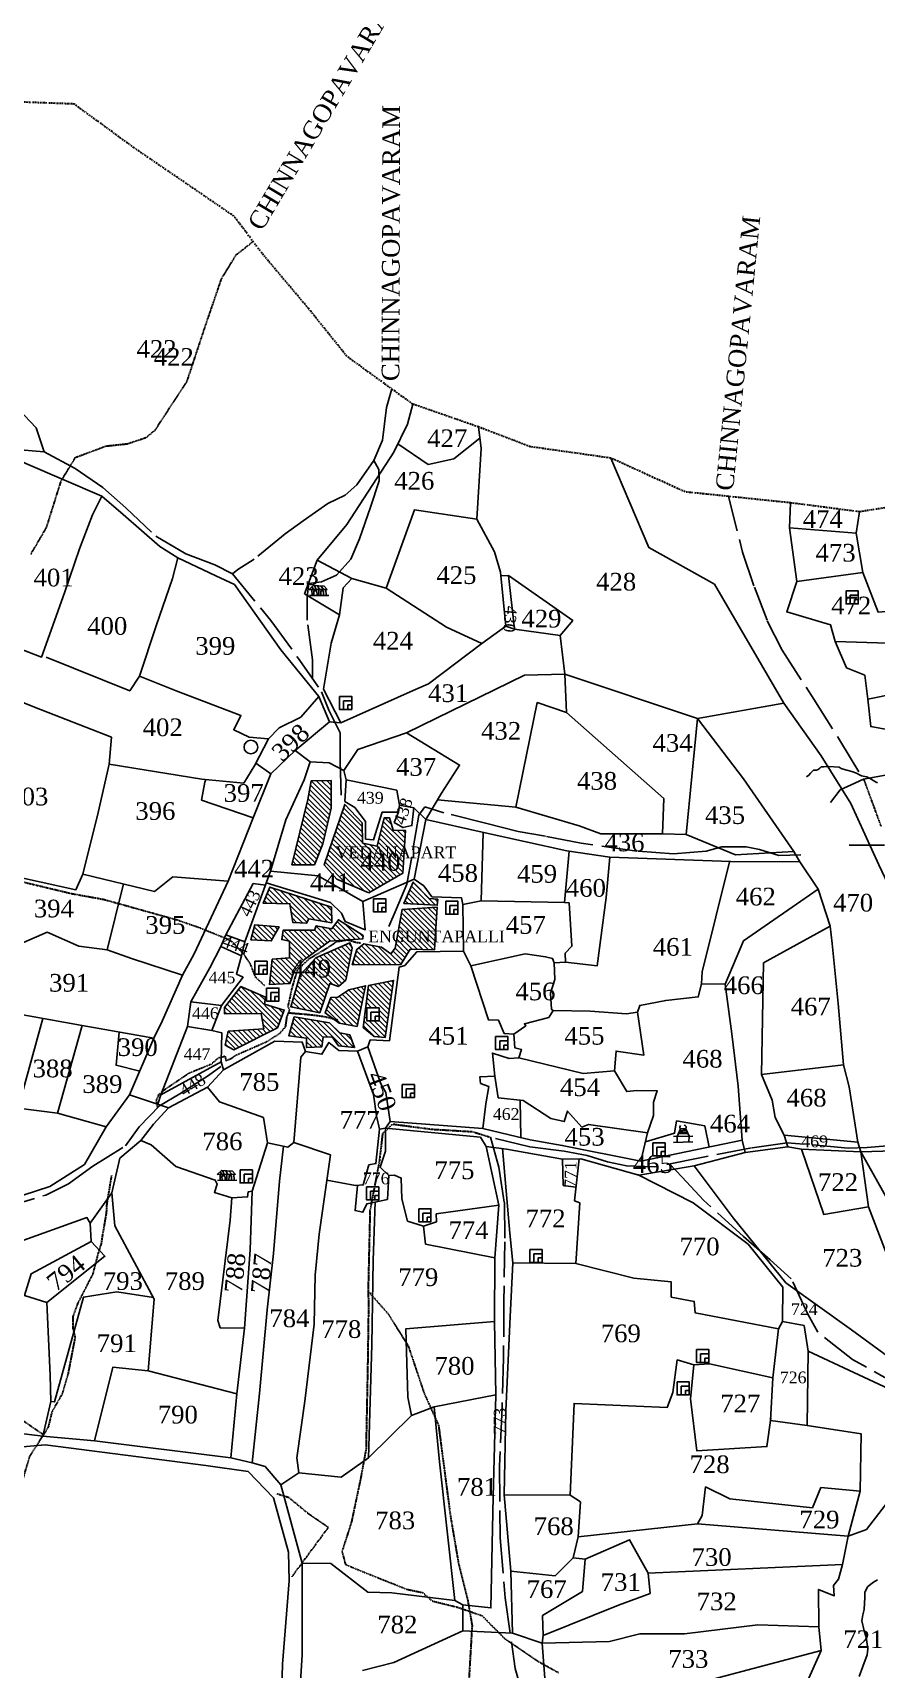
# Model space of a CAD drawing. Header units: millimetres. Extents: x 232 to 2351, y -1279 to 995.
# Drawn here: x 1178 to 1464, y -354 to 201 of the extents above; entities that cross this region are included whole.
import ezdxf

# ---------------------------------------------------------------- set-up
doc = ezdxf.new("R2010")
doc.units = ezdxf.units.MM
doc.header["$MEASUREMENT"] = 0
for name, pattern in [('ACAD_ISO02W100', [15, 12, -3]), ('ACAD_ISO07W100', [3, 0, -3]), ('BORDER', [1.75, 0.5, -0.25, 0.5, -0.25, 0, -0.25])]:
    doc.linetypes.add(name, pattern=pattern)
for name, color, linetype in [('CARTTRACK', 30, 'ACAD_ISO02W100'), ('NALA', 4, 'Continuous'), ('SQUAREWELL', 5, 'Continuous'), ('SURVEY_BND', 7, 'Continuous'), ('SURVEY_NO', 7, 'Continuous'), ('VILLAGE_AREA', 1, 'Continuous'), ('WATER_BODY', 4, 'Continuous')]:
    doc.layers.add(name, color=color, linetype=linetype)
doc.layers.add('FOOTPATH', color=150, linetype='ACAD_ISO07W100', lineweight=30)
doc.layers.add('VILL_BOUNDARY', color=6, linetype='BORDER', lineweight=30)
doc.styles.get("Standard").update_dxf_attribs({"font": 'TIMES.TTF'})

# ---------------------------------------------------------------- blocks, each defined once
blk = doc.blocks.new('2')
at = {"layer": 'VILLAGE_AREA'}
for points in [[(747.99, 404.35), (754.12, 404.4), (753.16, 405.5), (749.44, 405.72), (747.99, 404.35)], [(749.83, 405.69), (750.37, 404.37)], [(750.89, 405.63), (751.52, 404.38)], [(751.98, 405.57), (752.92, 404.39)], [(748.12, 402.31), (754.7, 402.35)], [(748.98, 404.36), (749.01, 402.32)], [(749.02, 405.32), (749.54, 404.36)], [(750.83, 402.33), (750.56, 403.92), (749.6, 403.87), (749.65, 402.32)], [(751.26, 404.38), (751.31, 402.33)], [(751.95, 402.33), (752.03, 403.87), (752.86, 403.9), (752.86, 402.34)], [(753.64, 404.4), (753.77, 402.35)]]:
    blk.add_lwpolyline(points, dxfattribs=at)
blk = doc.blocks.new('10')
at = {"layer": 'VILLAGE_AREA'}
for points in [[(1026.3, 109.97), (1025.19, 112.55), (1023.35, 112.52), (1022.27, 109.9)], [(1022.9, 111.43), (1025.67, 111.45)], [(1023.07, 111.85), (1025.41, 112.04)], [(1020.95, 109.88), (1027.51, 109.99)], [(1021.02, 107.9), (1027.52, 108.06)], [(1022.27, 109.9), (1022.24, 107.93)], [(1022.69, 110.92), (1025.88, 110.96)], [(1026.3, 109.97), (1026.22, 108.03)]]:
    blk.add_lwpolyline(points, dxfattribs=at)
for centre, radius, start, end in [((1023.99, 113.06), 0.84, 136.4497, 220.1767), ((1024.62, 113), 0.727, 322.3214, 92.7832)]:
    blk.add_arc(centre, radius, start, end, dxfattribs=at)

msp = doc.modelspace()

# ---------------------------------------------------------------- hatches: boundary and pattern name
at = {"layer": 'VILLAGE_AREA'}
h = msp.add_hatch(dxfattribs=at)
h.set_pattern_fill('ANSI31', color=256, scale=10, angle=90, style=0)
h.paths.add_polyline_path([(1278.84, -135.02), (1266.86, -132.95), (1264.99, -139.36), (1271.04, -140.17), (1271.04, -143.37), (1276.24, -143.09), (1276.61, -139.89), (1279.73, -139.76), (1281.8, -142.73), (1287.29, -143.37), (1285.74, -139.07), (1282.33, -138.34)])
h.paths.add_polyline_path([(1263.44, -130.65), (1256.71, -128.66), (1257.11, -126.23), (1248.76, -122.63), (1243.24, -129.82), (1243.24, -131.97), (1255.6, -131.79), (1256.53, -137.01), (1244.4, -137.84), (1243.36, -142.53), (1246.32, -144.1), (1261.18, -136.62)])
h.paths.add_polyline_path([(1278.87, -121.64), (1281.84, -122.65), (1284.31, -120.45), (1286.52, -109.61), (1285.74, -107.82), (1274.2, -112.94), (1268.87, -118.64), (1265.65, -129.53), (1275.46, -131.53)])
h.paths.add_polyline_path([(1291, -122.41), (1285.35, -123.77), (1281.58, -126.3), (1279.24, -126.41), (1277.29, -131.62), (1282.1, -135.06), (1288.14, -136.22)])
h.paths.add_polyline_path([(1300.54, -120.59), (1292.03, -122.28), (1290.22, -136.61), (1293.98, -139.66), (1297.62, -139.98)])
h.paths.add_polyline_path([(1295.62, -129.89), (1295.62, -134.3), (1294.28, -134.3), (1292.85, -134.3), (1291.46, -134.3), (1291.46, -129.89)], flags=16)
h.paths.add_polyline_path([(1296.42, -109.34), (1290.46, -108.15), (1288.06, -110.08), (1286.51, -115.25), (1303.03, -115.16), (1306.15, -110.02), (1314.42, -110.18), (1315.35, -95.78), (1303.45, -96.49), (1301.09, -109.62), (1299.53, -111.54)])
h.paths.add_polyline_path([(1281.82, -100.02), (1279.54, -103.09), (1274.31, -102.05), (1273.67, -103.49), (1263.09, -103.49), (1262.61, -106.72), (1265.2, -107.24), (1265.28, -112.9), (1259.36, -113.36), (1258.4, -121.94), (1265.39, -121.66), (1266.83, -117.43), (1270.3, -113.52), (1278.81, -107.26), (1284.08, -106.91), (1284.9, -106.76), (1285.17, -106.84), (1290.09, -106.52), (1290.21, -105.36)])
h.paths.add_polyline_path([(1279.46, -95.7), (1258.57, -88.92), (1256.3, -94.34), (1265.36, -94.58), (1266.36, -100.96), (1271.04, -101.16), (1271.84, -99.69), (1279.54, -101.04)])
h.paths.add_polyline_path([(1261.68, -102.45), (1253.44, -101.75), (1252.1, -106.86), (1259.06, -107.18)])
h.paths.add_polyline_path([(1279.37, -62.15), (1279.37, -52.78), (1272.59, -52.87), (1271.42, -59.23), (1266.04, -81.32), (1273.67, -81.36), (1276.54, -74.23)])
h.paths.add_polyline_path([(1304.57, -69.76), (1300.42, -69.57), (1299.14, -65.42), (1297.35, -65.36), (1294.93, -74.99), (1290.01, -73.97), (1289.82, -67.08), (1283.94, -60.89), (1276.97, -81.4), (1281.25, -86.19), (1292.18, -90.85), (1303.62, -84.22)])
h.paths.add_polyline_path([(1307.21, -87.24), (1304.01, -94.54), (1315.33, -95.05), (1315.5, -92.98), (1312.62, -92.84)])
h.paths.add_polyline_path([(1264.21, -121.2), (1280.55, -121.2), (1280.55, -112.04), (1264.21, -112.04)], flags=24)
h.paths.add_polyline_path([(1290.89, -108.78), (1338.21, -108.78), (1338.21, -102.64), (1290.89, -102.64)], flags=9)
h.paths.add_polyline_path([(1270.67, -91.81), (1286.95, -91.81), (1286.95, -82.82), (1270.67, -82.82)], flags=25)
h.paths.add_polyline_path([(1279.82, -80.24), (1321.89, -80.24), (1321.89, -74.1), (1279.82, -74.1)], flags=9)
h.paths.add_polyline_path([(1287.74, -84.97), (1304.08, -84.97), (1304.08, -75.84), (1287.74, -75.84)], flags=8)
h.paths.add_polyline_path([(1270.67, -91.81), (1286.95, -91.81), (1286.95, -82.82), (1270.67, -82.82)], flags=25)
h.paths.add_polyline_path([(1287.74, -84.97), (1304.08, -84.97), (1304.08, -75.84), (1287.74, -75.84)], flags=24)

# ---------------------------------------------------------------- linework, layer by layer
at = {"layer": 'CARTTRACK'}
for points in [[(1078.18, 142.47), (1089.97, 136.01), (1105.3, 125.7), (1116.08, 117.66), (1144.68, 95.44), (1154.09, 88.77), (1173.37, 73.3), (1179.34, 66.97), (1182.07, 58.78), (1192.55, 53.17), (1201.96, 46.65), (1209.71, 39.82), (1219.88, 30.12), (1230.05, 24.2), (1239.92, 20.41), (1245.85, 17.38), (1258.93, 1.5), (1268.19, -11.24), (1276.08, -22.61), (1278.51, -28.83), (1282.46, -36.57), (1282.46, -46.27), (1282.78, -57.76)], [(1273.02, -18.19), (1273.03, -11.81), (1271.24, 1.69), (1271.18, 9.7), (1271.8, 14.07), (1276.05, 14.62), (1281.13, 16.93), (1286.02, 22.37), (1288.98, 29.29), (1292.68, 40.04), (1295.64, 48.9), (1295.55, 52.78), (1293.79, 55.82), (1296.75, 62.7), (1298.14, 73.77), (1299.88, 80.15)], [(1182.07, 58.78), (1171.29, 59.63)], [(1293.79, 55.82), (1288.09, 47.57), (1284.12, 44.12), (1278.2, 41.19), (1269.81, 35.41), (1263.75, 30.98), (1253.23, 22.41), (1247.72, 18.87), (1245.85, 17.38)], [(1414.12, 43.64), (1418.85, 24.68), (1422.85, 12.84), (1427.23, 1.39), (1432.26, -8.52), (1442.96, -25.12), (1452.1, -39.53), (1459.96, -52.53)], [(1448.71, -60.24), (1451.93, -55.92), (1455.62, -54.27), (1459.79, -52.24), (1485.3, -47.72), (1514.65, -38.83), (1534.09, -29.86), (1550.68, -25.07), (1574.07, -17.98), (1598.95, -16.17), (1616.96, -12.56), (1648.05, -4.36), (1672.59, 3.1), (1691.19, 7.06)], [(1438.62, -77.92), (1431.13, -78.21), (1424.58, -76.2), (1420.04, -75.26), (1411.78, -75.26), (1406.52, -76.7), (1395.43, -77.63), (1382.98, -76.7), (1364.11, -74.04), (1352.06, -71.65), (1342.77, -70.07), (1331.68, -67.27), (1317.5, -63.67), (1311.09, -61.73), (1309.07, -64.46), (1306.69, -78.7), (1305.01, -87.89), (1301.34, -96.52), (1298.96, -102.28)], [(1454.93, -74.64), (1469.21, -74.74)], [(1167.27, -198.14), (1182.58, -193.4), (1190.33, -189.57), (1198.52, -183.6), (1209.59, -176.73), (1214.31, -170.24), (1221.1, -163.16), (1228.05, -159.07), (1237.79, -152.81), (1241.92, -149.78)], [(1484.22, -175.56), (1461.14, -177.25), (1454.61, -177.47), (1433.93, -175.66), (1421.89, -177.4), (1404.89, -180.71), (1388.9, -183.85), (1379.45, -183.5), (1373.07, -182.17), (1366.16, -180.01), (1358.3, -178.54), (1346.74, -177.04), (1333.35, -173.78), (1336.25, -183.91), (1338.08, -195.99), (1338.27, -209.24), (1337.89, -229.49), (1337.82, -248.81), (1337.31, -265.48), (1336.39, -285.43), (1336.62, -309.74), (1338.33, -330.14), (1341.75, -354.09), (1344.48, -363.59)], [(1487, -266.5), (1456.06, -249.16), (1444.39, -239.89), (1440.94, -233.79), (1435.37, -221.86), (1428.2, -215.37), (1419.2, -207.5), (1405.65, -195.11), (1398.31, -187.39), (1394.04, -182.84)]]:
    msp.add_lwpolyline(points, dxfattribs=at)
at = {"layer": 'FOOTPATH', "ltscale": 0.001}
for points in [[(1177.56, 24.07), (1182.88, 33.15), (1187.8, 48.84), (1192.65, 56.89), (1202.97, 60.75), (1210.2, 61.51), (1216.67, 63.67), (1219.72, 66.2), (1230.51, 82.72), (1237.11, 102.62), (1242.2, 117.5), (1247.15, 125.62), (1252.91, 130.16)], [(1459.96, -52.53), (1465.73, -68.24)], [(1256.9, -122.46), (1253.76, -119.49), (1252.08, -115.21), (1249.63, -111.54), (1245.88, -107.57), (1243.9, -106.5), (1234.55, -102.71), (1227.28, -100.19), (1210.08, -95.38), (1202.12, -93.16), (1191.49, -91.25), (1174.54, -87.2)], [(1220.61, -163.67), (1220.1, -161.39), (1220.97, -159.33), (1222.55, -157.84), (1231.29, -151.93), (1238.69, -148.95), (1241.23, -146.79), (1243.39, -146.27), (1243.68, -147.8), (1245.5, -147.03), (1247.18, -145.88), (1257.57, -141.3), (1261.79, -138.66), (1263.91, -136.31), (1264.39, -132.96), (1265.3, -130.68), (1264.78, -129.34), (1265.5, -126.22), (1265.98, -123.73), (1266.98, -120.27), (1268.09, -116.82), (1271.93, -113.2), (1278.18, -109.46), (1281.25, -107.43), (1284.9, -106.76), (1287.98, -107.67), (1289.32, -107.82)], [(1281.6, -134.02), (1278.85, -133.4), (1277.09, -132.95), (1274.49, -132.56), (1270.28, -132.11), (1267.22, -131.88), (1264.91, -131.66)], [(1325.89, -362.56), (1327.24, -339.45), (1325.75, -330.87), (1322.61, -318.26), (1319.84, -301.95), (1315.86, -271.5), (1311.03, -260.79), (1305.62, -244.7), (1298.74, -233.77), (1291.99, -226.11), (1292.62, -198.67), (1295.82, -181.81), (1296.89, -172.45), (1300.22, -169.32), (1313.52, -171.07), (1327.26, -171.89), (1333.35, -173.78)], [(1156.43, -359.27), (1161.32, -338.31), (1167.47, -314.66), (1171.89, -299.78), (1177.23, -281.98), (1183.54, -272.14), (1184.8, -266.87), (1188.25, -260.86), (1190.25, -254.04), (1192.62, -241.7), (1191.92, -238.82), (1191.92, -234.56), (1193.54, -230.07), (1198.61, -220.22), (1200.57, -212.72), (1201.49, -209.96), (1201.89, -207.18), (1203.21, -199.48), (1203.37, -196.37), (1204.97, -186.83)], [(1356.46, -355.56), (1349.98, -351.98), (1338.23, -343.98), (1330.64, -336.28), (1322.25, -333.39), (1313.66, -331.26), (1310.46, -328.43), (1305.09, -327.32), (1290.16, -321.34), (1284.36, -318.94), (1283.13, -314.38), (1286.34, -304.36), (1289.48, -289.45), (1291.28, -279.61), (1291.83, -251.3), (1292.14, -230.31), (1291.99, -226.11)], [(1181.82, -274.82), (1171.22, -267.52)], [(1266.01, -322.99), (1278.43, -306.17), (1271.59, -301.53), (1265.11, -296.15), (1260.98, -294.83)]]:
    msp.add_lwpolyline(points, dxfattribs=at)
at = {"layer": 'NALA'}
for points in [[(1464.56, -53.54), (1463.89, -53.24), (1461.86, -51.96), (1461.15, -51.59), (1460.84, -51.49), (1459.19, -51.22), (1458.47, -50.83), (1457.44, -50.25), (1455.89, -49.71), (1454.18, -49.26), (1452.92, -48.86), (1452.25, -48.62), (1451.57, -48.26), (1448.09, -48.03), (1446.44, -48.09), (1445.52, -48.16), (1445.09, -48.54), (1444.45, -48.97), (1443.87, -49.29), (1442.93, -49.29), (1442.31, -49.78), (1441.92, -50.28), (1441.34, -50.96), (1440.47, -51.51)], [(1464.59, -324), (1463.25, -324.74), (1461.36, -326.25), (1460.3, -328.13), (1460.3, -329.88), (1460.06, -334.07), (1459.61, -335.9), (1459.24, -337.9), (1460.02, -341.32), (1460.79, -343.48), (1461.37, -347.44), (1461.04, -349.48), (1459.57, -353.36), (1458.34, -356.77)]]:
    msp.add_lwpolyline(points, dxfattribs=at)
at = {"layer": 'SQUAREWELL'}
for points in [[(1453.93, 11.58), (1458.09, 11.58), (1458.09, 7.18), (1453.93, 7.18)], [(1455.32, 10.1), (1458.09, 10.1), (1458.09, 7.18), (1455.32, 7.18)], [(1456.75, 8.72), (1458.09, 8.72), (1458.09, 7.18), (1456.75, 7.18)], [(1282.16, -24.23), (1286.32, -24.23), (1286.32, -28.63), (1282.16, -28.63)], [(1283.55, -25.7), (1286.32, -25.7), (1286.32, -28.63), (1283.55, -28.63)], [(1284.98, -27.09), (1286.32, -27.09), (1286.32, -28.63), (1284.98, -28.63)], [(1293.74, -92.95), (1297.9, -92.95), (1297.9, -97.35), (1293.74, -97.35)], [(1318.18, -93.71), (1322.34, -93.71), (1322.34, -98.11), (1318.18, -98.11)], [(1295.13, -94.42), (1297.9, -94.42), (1297.9, -97.35), (1295.13, -97.35)], [(1296.56, -95.81), (1297.9, -95.81), (1297.9, -97.35), (1296.56, -97.35)], [(1319.57, -95.19), (1322.34, -95.19), (1322.34, -98.11), (1319.57, -98.11)], [(1321, -96.57), (1322.34, -96.57), (1322.34, -98.11), (1321, -98.11)], [(1253.49, -114.07), (1257.65, -114.07), (1257.65, -118.48), (1253.49, -118.48)], [(1254.87, -115.55), (1257.65, -115.55), (1257.65, -118.48), (1254.87, -118.48)], [(1256.3, -116.93), (1257.65, -116.93), (1257.65, -118.48), (1256.3, -118.48)], [(1257.48, -123.18), (1261.64, -123.18), (1261.64, -127.58), (1257.48, -127.58)], [(1258.87, -124.65), (1261.64, -124.65), (1261.64, -127.58), (1258.87, -127.58)], [(1260.3, -126.04), (1261.64, -126.04), (1261.64, -127.58), (1260.3, -127.58)], [(1291.46, -129.89), (1295.62, -129.89), (1295.62, -134.3), (1291.46, -134.3)], [(1292.85, -131.37), (1295.62, -131.37), (1295.62, -134.3), (1292.85, -134.3)], [(1294.28, -132.75), (1295.62, -132.75), (1295.62, -134.3), (1294.28, -134.3)], [(1335.11, -139.67), (1339.27, -139.67), (1339.27, -144.07), (1335.11, -144.07)], [(1336.5, -141.14), (1339.27, -141.14), (1339.27, -144.07), (1336.5, -144.07)], [(1337.93, -142.53), (1339.27, -142.53), (1339.27, -144.07), (1337.93, -144.07)], [(1303.41, -155.93), (1307.57, -155.93), (1307.57, -160.33), (1303.41, -160.33)], [(1304.8, -157.4), (1307.57, -157.4), (1307.57, -160.33), (1304.8, -160.33)], [(1306.23, -158.79), (1307.57, -158.79), (1307.57, -160.33), (1306.23, -160.33)], [(1388.42, -175.74), (1392.58, -175.74), (1392.58, -180.15), (1388.42, -180.15)], [(1389.81, -177.22), (1392.58, -177.22), (1392.58, -180.15), (1389.81, -180.15)], [(1391.24, -178.6), (1392.58, -178.6), (1392.58, -180.15), (1391.24, -180.15)], [(1248.48, -184.88), (1252.64, -184.88), (1252.64, -189.29), (1248.48, -189.29)], [(1249.87, -186.36), (1252.64, -186.36), (1252.64, -189.29), (1249.87, -189.29)], [(1251.3, -187.75), (1252.64, -187.75), (1252.64, -189.29), (1251.3, -189.29)], [(1291.34, -190.65), (1295.5, -190.65), (1295.5, -195.05), (1291.34, -195.05)], [(1292.72, -192.12), (1295.5, -192.12), (1295.5, -195.05), (1292.72, -195.05)], [(1294.15, -193.51), (1295.5, -193.51), (1295.5, -195.05), (1294.15, -195.05)], [(1309.04, -198.09), (1313.2, -198.09), (1313.2, -202.5), (1309.04, -202.5)], [(1310.42, -199.57), (1313.2, -199.57), (1313.2, -202.5), (1310.42, -202.5)], [(1311.85, -200.95), (1313.2, -200.95), (1313.2, -202.5), (1311.85, -202.5)], [(1346.73, -211.9), (1350.89, -211.9), (1350.89, -216.3), (1346.73, -216.3)], [(1348.12, -213.37), (1350.89, -213.37), (1350.89, -216.3), (1348.12, -216.3)], [(1349.55, -214.76), (1350.89, -214.76), (1350.89, -216.3), (1349.55, -216.3)], [(1403.24, -245.85), (1407.41, -245.85), (1407.41, -250.26), (1403.24, -250.26)], [(1404.63, -247.33), (1407.41, -247.33), (1407.41, -250.26), (1404.63, -250.26)], [(1406.06, -248.72), (1407.41, -248.72), (1407.41, -250.26), (1406.06, -250.26)], [(1396.63, -256.83), (1400.79, -256.83), (1400.79, -261.23), (1396.63, -261.23)], [(1398.01, -258.3), (1400.79, -258.3), (1400.79, -261.23), (1398.01, -261.23)], [(1399.44, -259.69), (1400.79, -259.69), (1400.79, -261.23), (1399.44, -261.23)]]:
    msp.add_lwpolyline(points, close=True, dxfattribs=at)
at = {"layer": 'SURVEY_BND'}
for points in [[(1274.6, 22.05), (1284.67, 34.09), (1300.64, 58.67), (1305.26, 68.21), (1306.99, 74.99)], [(1101.66, 62.99), (1119.99, 63.74), (1136.14, 67.97), (1148.7, 63.98), (1168.3, 58.61), (1175.8, 54.86), (1201.63, 43.71)], [(1297.99, 12.48), (1307.58, 39.14), (1328.75, 35.89), (1330.23, 59.95), (1329.28, 67.23)], [(1301.99, 61.46), (1312.24, 54.43), (1320.94, 56.38), (1329.77, 63.47)], [(1358.58, -16.66), (1403.58, -31.69), (1432.79, -26.53), (1409.38, 13.86), (1387.1, 26.26), (1374.17, 56.65)], [(1168.92, 4.09), (1165.83, -5.03), (1181.13, -10.85), (1188.9, 10.91), (1193.98, 25.81), (1198.39, 37.38), (1201.63, 43.71)], [(1182.67, -10.93), (1211.06, -22.36), (1214.32, -17.37), (1220.01, -0.26), (1225.53, 15.74), (1227.36, 22.76), (1221.3, 26.64), (1208.78, 37.49), (1201.63, 43.71)], [(1435.14, 41.46), (1434.76, 33.02), (1457.32, 31.17), (1458.45, 38.43)], [(1330.39, -6.22), (1338.6, -0.41), (1336.74, 17.94), (1334.77, 24.86), (1328.75, 35.89)], [(1434.76, 33.02), (1437.24, 14.8), (1459.65, 17.82), (1457.32, 31.17)], [(1227.36, 22.76), (1240.24, 16.74), (1246.56, 13.75), (1262.32, -8.43), (1275.18, -24.26), (1269.07, -31.31), (1261.69, -34.85), (1258.08, -38.63), (1251.51, -37.99), (1246.33, -35.55), (1248.78, -30.73), (1226.82, -22.28), (1214.32, -17.37)], [(1276.72, -21.72), (1279.4, -6.16), (1282.18, 3.49), (1283.42, 12.59), (1286.39, 15.81), (1274.6, 22.05), (1270.34, 10.61), (1282.18, 3.49)], [(1338.6, -0.41), (1341.49, -1.43), (1339.49, 16.79), (1336.86, 16.75)], [(1339.49, 16.79), (1361.24, 1.51), (1357.05, -3.52), (1341.49, -1.43)], [(1437.24, 14.8), (1433.82, 4.46), (1448.66, 0.06), (1450.28, -5.57), (1468.2, -6.11), (1468.82, 4.69), (1464.8, 4.38), (1459.65, 17.82)], [(1282.6, -33.17), (1307.2, -22.22), (1312.34, -19.99), (1330.39, -6.22), (1318.51, -0.74), (1297.99, 12.48), (1286.39, 15.81)], [(1450.28, -5.57), (1454.1, -14.52), (1460.26, -17.06), (1461.33, -25.13), (1488.72, -19.59), (1488.82, 6.38), (1468.82, 4.69)], [(1258.08, -38.63), (1253.49, -47.49), (1249.74, -53.69), (1235.52, -52.31), (1204.03, -47.15), (1204.85, -37.99), (1178.82, -27.87), (1158.47, -19.72), (1165.83, -5.03)], [(1357.05, -3.52), (1358.58, -16.66), (1344.89, -17), (1304.93, -36.52), (1288.36, -42.18), (1283.63, -49.32), (1278.68, -46.79), (1272.21, -46.39), (1267.11, -42.6)], [(1315.39, -59.31), (1341.97, -61.77), (1349.16, -26.31), (1359.16, -29.65), (1358.58, -16.66)], [(1195.21, -84.51), (1192.82, -89.81), (1158.46, -82.22), (1143.62, -78.27), (1147.21, -58.37), (1150.01, -40.49), (1155, -18.98), (1158.47, -19.72)], [(1278.83, -32.85), (1282.6, -33.17), (1276.72, -21.72)], [(1461.33, -25.13), (1462.32, -34.47), (1468.38, -35.51), (1469.68, -43.23), (1485.18, -39.77), (1498.44, -36.05), (1527.4, -24.03), (1527.09, -19.53)], [(1275.18, -24.26), (1278.83, -32.85), (1267.11, -42.6), (1258.86, -50.48), (1253.79, -46.91)], [(1578.27, -156.84), (1560.57, -161.4), (1548.81, -167.16), (1534.65, -170.67), (1501.16, -172.49), (1480.95, -173.95), (1479.44, -141.23), (1477.72, -112.09), (1477.72, -108.1), (1465.08, -81.4), (1455.53, -60.5), (1445.49, -44.38), (1432.79, -26.53)], [(1399.7, -71.11), (1391.66, -70.84), (1392.13, -58.84), (1359.16, -29.65)], [(1403.58, -31.69), (1419.16, -52.2), (1436.17, -76.79), (1416.46, -77.95), (1399.7, -71.11), (1403.58, -31.69)], [(1283.63, -49.32), (1284.43, -52.48), (1301.6, -55.98), (1302.47, -61.14), (1307.43, -62.01), (1311.43, -65.97), (1316.76, -57), (1322.89, -47.51), (1304.93, -36.52)], [(1252.93, -65.43), (1244.42, -86.92), (1225.69, -85.4), (1219.46, -90.45), (1195.21, -84.51), (1200.41, -63.66), (1204.03, -47.15)], [(1272.21, -46.39), (1270.18, -52.47), (1263.98, -66.06), (1258.78, -83.5), (1274.96, -85.11), (1290.06, -93.84), (1307.47, -86.21)], [(1258.86, -50.48), (1252.93, -65.43), (1235.41, -59.37), (1236.53, -53.31), (1236.87, -52.44)], [(1302.12, -63.51), (1296.67, -63.49), (1293.74, -72.92), (1291.04, -72.6), (1290.99, -66.66), (1287.33, -61.91), (1284.03, -59.85), (1284.43, -52.48)], [(1307.43, -62.01), (1306.74, -68.05), (1303.69, -68.73), (1300.72, -66.99), (1302.15, -63.45), (1302.47, -61.14)], [(1311.43, -65.97), (1307.47, -86.21), (1310.8, -88.51), (1313.51, -92.2), (1323.54, -92.56), (1323.99, -94.78), (1330.17, -93.58), (1330.86, -70.39)], [(1436.17, -76.79), (1438.28, -80.33), (1414.92, -80.28), (1373.8, -78.73), (1359.31, -76.59), (1330.6, -70.33), (1311.43, -65.97)], [(1391.66, -70.84), (1370.74, -70.87), (1363.49, -68.11), (1341.97, -61.77)], [(1330.17, -93.58), (1358.51, -94.15), (1360.04, -76.7)], [(1203.39, -110.18), (1193.8, -108.95), (1183.09, -104.23), (1175.08, -107.74), (1170.89, -107.87), (1160.95, -110.68), (1161.01, -106.62), (1155.79, -103.58), (1158.46, -82.22)], [(1358.51, -94.15), (1360.02, -94.3), (1360.98, -109), (1358.7, -111.33), (1358.82, -114.44), (1369.49, -115.64), (1372.61, -92.5), (1373.8, -78.73)], [(1414.44, -80.33), (1405.1, -117.67), (1404.95, -121.69), (1412.91, -121.89), (1419.19, -107.15), (1444.47, -89.59), (1438.28, -80.33)], [(1244.42, -86.92), (1232.93, -111.55), (1229, -118.84), (1211.7, -113.1), (1203.39, -110.18), (1208.89, -87.86)], [(1258.78, -83.5), (1250.1, -107.51), (1243.6, -105.08), (1252.91, -87.72), (1257.05, -88.28)], [(1257.35, -87.45), (1279.15, -94.17), (1282.87, -97.77), (1284.14, -100.63), (1290.86, -103.43), (1290.06, -93.84)], [(1480.95, -173.95), (1481.33, -178.07), (1458.96, -178.8), (1457.94, -175.45), (1454.98, -156.66), (1453.09, -149.28), (1451.31, -128.45), (1449.22, -108.09), (1448.58, -102.19), (1444.47, -89.59)], [(1324.2, -110.71), (1323.99, -94.78)], [(1250.1, -107.51), (1248.9, -112.29), (1241.93, -109.12), (1243.6, -105.08)], [(1425.28, -152.49), (1425.97, -114.63), (1448.58, -102.19)], [(1248.9, -112.29), (1247.23, -118.51), (1249.49, -119.51), (1242.21, -129.15), (1231.74, -127.83), (1238.21, -116.36), (1241.93, -109.12)], [(1326.72, -115.62), (1324.2, -110.71), (1308.4, -110.92), (1304.33, -115.55), (1302.36, -116.04), (1299.12, -141.06), (1292.59, -140.78), (1291.82, -143.1), (1296.24, -155.69), (1297.86, -158.57), (1299.33, -168.46), (1330.73, -170.84), (1331.79, -162.51), (1332.82, -156.59), (1330.04, -155.54), (1329.75, -153.33), (1334.86, -153.06), (1334.03, -145.22), (1339.72, -147.05), (1343.01, -146.86), (1343.84, -144.02), (1341.66, -143.46), (1341.28, -138.86)], [(1229, -118.84), (1222.09, -134.42), (1219.27, -140.18), (1194.89, -135.9), (1164.12, -130.38), (1140.64, -125.52), (1142.27, -113.94)], [(1354.93, -114.64), (1354.35, -113.14), (1352.06, -112.56), (1345.18, -111.6), (1326.72, -115.62), (1332.68, -133.97), (1336.12, -134.1), (1337.97, -138.55), (1341.28, -138.86), (1345.38, -135.99), (1344.9, -135.29), (1353.15, -133.17), (1354.66, -130.83)], [(1404.95, -121.69), (1403.83, -126.19), (1392.79, -127.39), (1383.97, -129.07), (1383.18, -131.36), (1379.52, -131.88), (1367.18, -131.05), (1354.66, -130.83), (1354.09, -130.48), (1353.73, -124.88), (1355.15, -120.27), (1354.93, -114.64), (1358.82, -114.44)], [(1418.72, -174.81), (1417.39, -156.42), (1415.16, -138.76), (1412.91, -121.89)], [(1231.74, -127.83), (1230.59, -136.24), (1238.87, -137.57), (1242.21, -129.15)], [(1375.47, -151.28), (1375.96, -144.54), (1385.42, -145.92), (1383.18, -131.36)], [(1186.61, -165.66), (1173.18, -163.96), (1181.58, -133.51)], [(1210.97, -159.42), (1203.03, -170.28), (1186.61, -165.66), (1194.89, -135.9)], [(1207.49, -138.11), (1206.44, -149.36), (1214.46, -151.34)], [(1230.59, -136.24), (1221.62, -159.42), (1242.04, -148.16), (1242.29, -138.42), (1238.87, -137.57)], [(1219.27, -140.18), (1210.97, -159.42)], [(1242.04, -148.16), (1242.82, -150.98), (1260.28, -141.19), (1269.53, -141.49), (1270.65, -144.67), (1269.06, -146.61), (1266.7, -175.62), (1264.64, -177.15), (1257.74, -175.68), (1256.39, -167.14), (1241.47, -161.78), (1237.41, -156.78), (1242.82, -150.98)], [(1270.65, -144.67), (1276.24, -145.61), (1278.57, -141.62), (1281.92, -144.35), (1288.23, -144.59), (1291.82, -143.1)], [(1288.23, -144.59), (1293.69, -159.27), (1294.71, -166.51), (1295.72, -171.02), (1297.83, -170.73), (1299.33, -168.46)], [(1334.86, -153.06), (1335.99, -160.42), (1344.44, -161.32), (1353.87, -167.44), (1358.41, -168.46), (1359.53, -164.93), (1364.3, -170.33), (1366.65, -169.47), (1386.6, -172.25), (1388.63, -166.43), (1388.69, -161.94), (1389.92, -158.04), (1382.96, -157.93), (1379.59, -158.31), (1375.47, -151.28), (1364.77, -152.13), (1343.01, -146.86)], [(1432.98, -173.12), (1429.88, -167.07), (1428.92, -161.17), (1425.28, -152.49), (1453.09, -149.28)], [(1203.03, -170.28), (1195.75, -183.01), (1183.98, -190.47), (1147.06, -202.55), (1153.19, -159.72)], [(1237.41, -156.78), (1224.18, -163.78), (1210.97, -159.42), (1210.97, -159.42), (1210.97, -159.42)], [(1221.62, -159.42), (1220.61, -162.6)], [(1224.18, -163.78), (1219.11, -169.41), (1214.84, -174.86), (1218.34, -176.4), (1226.72, -183.74), (1240.04, -188.37), (1240.71, -189.71), (1239.78, -192.53), (1245.69, -194.38), (1250.99, -194.02), (1251.24, -192.28), (1252.53, -192.07), (1257.74, -175.68)], [(1343.4, -161.21), (1343.71, -173.95)], [(1277.89, -188.4), (1287.64, -190.17), (1290.26, -189.97), (1292.16, -183.17), (1294.51, -182.71), (1295.72, -171.02)], [(1288.27, -190.12), (1287.44, -198.71), (1290.13, -199.24), (1291.44, -196.36), (1298.45, -194.92), (1298.91, -186.78), (1295.93, -183.99), (1297.77, -178.57), (1297.83, -170.73)], [(1297.83, -170.73), (1329.94, -173.81), (1331.88, -176.95), (1338.75, -177.83), (1357.74, -181.21), (1364.01, -181.18), (1383.63, -186.61), (1402.45, -183.54), (1419.68, -179.03), (1418.72, -174.81), (1384.39, -181.91), (1357.71, -176.58), (1346.84, -174.71), (1342.52, -173.66), (1330.73, -170.84)], [(1385.9, -175.3), (1395.77, -172.42), (1396.46, -168.24), (1406.01, -169.98), (1407.48, -177.14)], [(1249.93, -238.59), (1247.41, -260.84), (1217.27, -253.09), (1219.36, -228.73), (1206.02, -203.82), (1204.97, -192.61), (1207.7, -180.92), (1214.84, -174.86)], [(1266.7, -175.62), (1279.1, -179.82), (1275.32, -206.66), (1273.91, -220.56), (1273.64, -237.2), (1270.4, -263.38), (1267.77, -282.6), (1268.34, -287.69), (1262.33, -291.76), (1256.97, -285.56), (1252.52, -284.28), (1255.08, -260.74), (1257.64, -232.31), (1259.84, -213.2), (1261.89, -188.72), (1263.2, -176.84)], [(1298.91, -186.78), (1300.88, -186.62), (1303.14, -187.65), (1303.27, -194.7), (1305.28, -202.26), (1310.71, -203.94), (1315.05, -202.51), (1314.98, -199.8), (1336.15, -196.82), (1331.88, -176.95)], [(1337.45, -177.66), (1339.92, -206.35), (1340.93, -216.47), (1362.28, -216.69), (1363.66, -196.1), (1361.83, -195.34), (1363.46, -181.18)], [(1384.39, -181.91), (1386.6, -172.25)], [(1419.68, -179.03), (1434.17, -177.06)], [(1458.96, -178.8), (1438.8, -177.81), (1434.17, -177.06), (1432.98, -173.12), (1457.94, -175.45)], [(1362.35, -190.77), (1358.07, -190.13), (1357.74, -181.21)], [(1438.8, -177.81), (1446.37, -199.97), (1461.49, -197.45), (1458.96, -178.8)], [(1572.59, -289.21), (1509.71, -288.83), (1510.57, -275.96), (1487.75, -230.25), (1458.96, -178.8)], [(1362.28, -216.69), (1381.96, -221.57), (1394.59, -222.82), (1394.64, -228.02), (1402.47, -229.5), (1402.78, -233.42), (1431.05, -238.78), (1432.36, -236.32), (1432.48, -224.72), (1420.71, -210.08), (1402.04, -196.05), (1383.18, -186.49)], [(1402.45, -183.54), (1415.67, -201.1), (1433.54, -223.15), (1455.79, -239.1), (1481.88, -258.29), (1485.95, -261.26), (1474.39, -231.01), (1462.11, -198.89), (1461.49, -197.45)], [(1204.97, -192.61), (1197.63, -203), (1196.53, -201.05), (1172.04, -209.9), (1149.42, -221.82), (1150.49, -225.84), (1145.64, -232.25), (1125.29, -232.85), (1115.79, -244.69), (1101.7, -252.18), (1089.54, -272.99), (1065.06, -287.96), (1061.85, -300.39), (1046.91, -310.07), (1041.54, -321.07), (1042.07, -323.48), (1033.96, -332.14), (1029.88, -330.37), (1024.4, -331.93), (1013.43, -318.39)], [(1252.53, -192.07), (1251.89, -212.03), (1249.93, -238.59), (1241.71, -238.44), (1240.95, -236.03), (1245.1, -201.88), (1245.69, -194.38)], [(1334.81, -214.72), (1334.71, -236.27), (1304.66, -238.83), (1305.39, -261.99), (1306.57, -268.19), (1291.98, -282.61), (1293.11, -244.27), (1293.62, -215.62), (1294.28, -195.77)], [(1310.71, -203.94), (1311.36, -210.09), (1334.81, -214.72), (1336.15, -196.82)], [(1197.63, -203), (1198, -209.21), (1177.66, -220.1), (1175.41, -227.48), (1155.39, -230.18), (1147.05, -243.79), (1142.78, -256.42), (1134.1, -269.51), (1125.99, -270.31), (1140.07, -253.38), (1145.64, -232.25)], [(1175.41, -227.48), (1182.97, -229.85), (1202.67, -214.19), (1198, -209.21)], [(1338.02, -295.11), (1338.61, -266.58), (1340.03, -234.78), (1340.93, -216.47)], [(1199.07, -276.76), (1181.56, -275.23), (1184.27, -263.52), (1185.57, -263.59), (1192.77, -237.47), (1195.37, -228.04), (1206.63, -226.28), (1219.09, -228.22)], [(1182.97, -229.85), (1184.03, -254.49), (1184.27, -263.52)], [(1335.14, -261.24), (1334.71, -236.27)], [(1360.36, -295.29), (1361.73, -264.11), (1393.31, -265.5), (1395.25, -260.39), (1396.7, -249.35), (1402.36, -250.98), (1407.6, -250.64), (1429.16, -255.4), (1431.05, -238.78)], [(1432.36, -236.32), (1439.68, -237.72), (1441.08, -246.41), (1440.77, -271.61), (1428.34, -269.91), (1429.16, -255.4)], [(1454.69, -309.11), (1460.83, -306.94), (1474.5, -289.12), (1482.28, -265.59), (1456.54, -253.63), (1441.08, -246.41)], [(1245.39, -282.61), (1199.07, -276.76), (1205.36, -251.78), (1217.27, -253.09)], [(1428.38, -269.12), (1427.1, -278.75), (1403.33, -280.15), (1401.23, -262.54), (1402.36, -250.98)], [(1247.41, -260.84), (1245.39, -282.61), (1252.52, -284.28)], [(1262.33, -291.76), (1269.48, -318.3), (1279.22, -318.44), (1291.83, -328.16), (1299.96, -328.44), (1321.33, -331.02), (1316.08, -283.91), (1314.32, -265.31), (1306.57, -268.19)], [(1324, -332.43), (1333.54, -333.5), (1334.24, -295.8), (1335.14, -261.24), (1314.32, -265.31)], [(1181.56, -275.23), (1134.1, -269.51)], [(1440.77, -271.61), (1459.11, -274.46), (1458.73, -293.9), (1445.42, -292.66), (1442.5, -299.58), (1414.5, -296.44), (1406.33, -292.44), (1405.09, -302.12), (1403.51, -304.98)], [(1101.64, -291.93), (1116.16, -294.66), (1120.56, -286.99), (1174.86, -278.83), (1182.33, -278.17), (1236.91, -285.17), (1251.22, -287.24), (1259.76, -296.18), (1264.9, -314.57), (1265.15, -324.37), (1262.9, -352.54), (1262.56, -365.36)], [(1291.98, -282.61), (1282.75, -289.14), (1268.34, -287.69)], [(1454.69, -309.11), (1458.73, -293.9)], [(1361.39, -316.49), (1363.14, -309.39), (1363.93, -297.52), (1360.36, -295.29), (1338.02, -295.11), (1340.3, -321.03)], [(1363.14, -309.39), (1403.51, -304.98), (1454.69, -309.11)], [(1351.24, -342.89), (1376.8, -332.6), (1387.46, -328.56), (1386.84, -321.68), (1380.54, -310.4), (1365.49, -316.93)], [(1386.84, -321.68), (1452.71, -318.79), (1454.69, -309.11)], [(1340.8, -342.12), (1340.3, -321.03), (1355.35, -322.57), (1361.39, -316.49), (1365.49, -316.93), (1364.53, -327.92), (1351, -336.13), (1351.24, -342.89), (1350.85, -345.48)], [(1269.48, -318.3), (1269.54, -349.44)], [(1444.68, -339.89), (1444.61, -327.23), (1449.87, -329.45), (1449.65, -325.91), (1451.32, -323.77), (1452.71, -318.79)], [(1289.96, -354.74), (1300.56, -352), (1323.99, -341.23), (1324, -332.43), (1321.33, -331.02)], [(1352.98, -372.27), (1350.85, -345.48), (1340.8, -342.12), (1323.99, -341.23)], [(1445.53, -347.93), (1444.68, -339.89), (1424, -339.21), (1399.2, -342.35), (1384.06, -342.35), (1373.75, -344.87), (1350.85, -345.48)], [(1269.54, -349.44), (1267.88, -376.9), (1271.41, -391.11), (1263.75, -437.28), (1259.63, -461.52), (1274.25, -464.95), (1275.96, -459.37), (1282.24, -459.68), (1285.06, -454.83), (1295.73, -406.99), (1289.61, -371.82), (1276.52, -372.3)], [(1415.19, -402.01), (1421.36, -381.2), (1431.97, -378.44), (1445.53, -347.93), (1393.85, -361.65), (1368.03, -368.36)]]:
    msp.add_lwpolyline(points, dxfattribs=at)
at = {"layer": 'VILL_BOUNDARY'}
msp.add_lwpolyline([(1481.68, 42.03), (1458.45, 38.43), (1435.14, 41.46), (1399.34, 45.18), (1374.17, 56.65), (1346.81, 60.53), (1329.28, 67.23), (1306.99, 74.99), (1284.69, 91.18), (1271.69, 107.37), (1256.43, 125.52), (1246.29, 138.85), (1212.51, 161.96), (1192.24, 176.8), (1167.34, 177.71), (1153.49, 176.36), (1126.64, 182.6), (1082.56, 194.41), (1072.93, 197.44), (1027.59, 214.91)], dxfattribs=at)
msp.add_lwpolyline([(1481.68, 42.03), (1458.45, 38.43), (1435.14, 41.46), (1399.34, 45.18), (1374.17, 56.65), (1346.81, 60.53), (1329.28, 67.23), (1306.99, 74.99), (1284.69, 91.18), (1271.69, 107.37), (1256.43, 125.52), (1246.29, 138.85), (1212.51, 161.96), (1192.24, 176.8), (1167.34, 177.71), (1153.49, 176.36), (1126.64, 182.6), (1082.56, 194.41), (1072.93, 197.44), (1027.59, 214.91)], dxfattribs=at)
at = {"layer": 'VILLAGE_AREA'}
for points in [[(1273.67, -81.36), (1266.04, -81.32), (1271.42, -59.23), (1272.59, -52.87), (1279.37, -52.78), (1279.37, -62.15), (1276.54, -74.23), (1273.67, -81.36)], [(1292.18, -90.85), (1281.25, -86.19), (1276.97, -81.4), (1283.94, -60.89), (1289.82, -67.08), (1290.01, -73.97), (1294.93, -74.99), (1297.35, -65.36), (1299.14, -65.42), (1300.42, -69.57), (1304.57, -69.76), (1303.62, -84.22), (1292.18, -90.85)], [(1315.5, -92.98), (1315.33, -95.05), (1304.01, -94.54), (1307.21, -87.24), (1312.62, -92.84), (1315.5, -92.98)], [(1271.84, -99.69), (1271.04, -101.16), (1266.36, -100.96), (1265.36, -94.58), (1256.3, -94.34), (1258.57, -88.92), (1279.46, -95.7), (1279.54, -101.04), (1271.84, -99.69)], [(1301.09, -109.62), (1299.53, -111.54), (1296.42, -109.34), (1290.46, -108.15), (1288.06, -110.08), (1286.51, -115.25), (1303.03, -115.16), (1306.15, -110.02), (1314.42, -110.18), (1315.35, -95.78), (1303.45, -96.49), (1301.09, -109.62)], [(1252.1, -106.86), (1259.06, -107.18), (1261.68, -102.45), (1253.44, -101.75), (1252.1, -106.86)], [(1259.36, -113.36), (1258.4, -121.94), (1265.39, -121.66), (1266.83, -117.43), (1270.3, -113.52), (1278.81, -107.26), (1290.09, -106.52), (1290.21, -105.36), (1281.82, -100.02), (1279.54, -103.09), (1274.31, -102.05), (1273.67, -103.49), (1263.09, -103.49), (1262.61, -106.72), (1265.2, -107.24), (1265.28, -112.9), (1259.36, -113.36)], [(1281.84, -122.65), (1284.31, -120.45), (1286.52, -109.61), (1285.74, -107.82), (1274.2, -112.94), (1268.87, -118.64), (1265.65, -129.53), (1275.46, -131.53), (1278.87, -121.64), (1281.84, -122.65)], [(1290.22, -136.61), (1293.98, -139.66), (1297.62, -139.98), (1300.54, -120.59), (1292.03, -122.28), (1290.22, -136.61)], [(1244.4, -137.84), (1243.36, -142.53), (1246.32, -144.1), (1261.18, -136.62), (1263.44, -130.65), (1256.71, -128.66), (1257.11, -126.23), (1248.76, -122.63), (1243.24, -129.82), (1243.24, -131.97), (1255.6, -131.79), (1256.53, -137.01), (1244.4, -137.84)], [(1281.58, -126.3), (1285.35, -123.77), (1291, -122.41), (1288.14, -136.22), (1282.1, -135.06), (1277.29, -131.62), (1279.24, -126.41), (1281.58, -126.3)], [(1271.04, -140.17), (1264.99, -139.36), (1266.86, -132.95), (1278.84, -135.02), (1282.33, -138.34), (1285.74, -139.07), (1287.29, -143.37), (1281.8, -142.73), (1279.73, -139.76), (1276.61, -139.89), (1276.24, -143.09), (1271.04, -143.37), (1271.04, -140.17)]]:
    msp.add_lwpolyline(points, dxfattribs=at)
at = {"layer": 'WATER_BODY'}
msp.add_circle((1252.13, -41.39), 2.32, dxfattribs=at)

# ---------------------------------------------------------------- block references
at = {"layer": 'SURVEY_BND'}
msp.add_blockref('10', (374.42, -283.45), dxfattribs=at)
at = {"layer": 'VILLAGE_AREA'}
for p in [(523.86, -392.31), (492.7, -590.76)]:
    msp.add_blockref('2', p, dxfattribs=at)

# ---------------------------------------------------------------- texts
at = {"layer": 'SURVEY_NO'}
for s, height, rotation, p in [('CHINNAGOPAVARAM', 6, 59.2511, (1255.87, 133.39)), ('CHINNAGOPAVARAM', 6, 89.8322, (1302.46, 82.78)), ('CHINNAGOPAVARAM', 6, 84.3259, (1415.61, 45.36)), ('430', 4, 265.2324, (1338.42, 6.71)), ('398', 6, 43.8717, (1262.74, -46.67)), ('438', 4, 71.3634, (1304.18, -68.1)), ('443', 4, 64.2709, (1251.65, -99.36)), ('444', 4, 339.8796, (1242.06, -108.81)), ('448', 4, 31.4074, (1229.5, -160.11)), ('450', 6, 290.519, (1291.35, -152.78)), ('771', 4, 89.4786, (1362.45, -190.99)), ('794', 6, 38.6283, (1186, -226.42)), ('788', 6, 84.7999, (1249.14, -226.86)), ('787', 6, 84.7999, (1258.06, -227.06)), ('773', 4, 89.5448, (1338.44, -274.68))]:
    msp.add_text(s, height=height, rotation=rotation, dxfattribs=at).set_placement(p)
for s, height, p in [('422', 6, (1213.38, 90.69)), ('422', 6, (1219.18, 87.97)), ('427', 6, (1311.92, 60.37)), ('426', 6, (1300.75, 45.95)), ('474', 6, (1439.24, 32.98)), ('473', 6, (1443.58, 21.54)), ('401', 6, (1178.45, 13.12)), ('423', 6, (1261.53, 13.61)), ('425', 6, (1315.02, 13.95)), ('428', 6, (1369.18, 11.71)), ('472', 6, (1448.89, 3.63)), ('400', 6, (1196.63, -3.3)), ('429', 6, (1343.85, -0.83)), ('399', 6, (1233.27, -10.07)), ('424', 6, (1293.5, -8.32)), ('424', 6, (1293.5, -8.32)), ('431', 6, (1312.23, -26.11)), ('431', 6, (1312.23, -26.11)), ('402', 6, (1215.45, -37.7)), ('432', 6, (1330.18, -38.9)), ('432', 6, (1330.18, -38.9)), ('434', 6, (1388.31, -43)), ('437', 6, (1301.35, -51.15)), ('437', 6, (1301.35, -51.15)), ('438', 6, (1362.7, -55.88)), ('403', 6, (1169.86, -61.18)), ('397', 6, (1242.89, -59.98)), ('397', 6, (1242.89, -59.98)), ('396', 6, (1212.95, -66.1)), ('439', 4, (1288.1, -60.61)), ('435', 6, (1406.1, -67.49)), ('436', 6, (1372.01, -76.76)), ('VEDANAPART', 4, (1280.84, -79.12)), ('440', 6, (1289.27, -83.35)), ('440', 6, (1289.27, -83.35)), ('442', 6, (1246.41, -85.66)), ('442', 6, (1246.41, -85.66)), ('458', 6, (1315.54, -87.14)), ('459', 6, (1342.36, -87.42)), ('441', 6, (1272.16, -90.31)), ('441', 6, (1272.16, -90.31)), ('460', 6, (1358.93, -92.18)), ('394', 6, (1178.55, -99.18)), ('394', 6, (1178.55, -99.18)), ('462', 6, (1416.52, -95.14)), ('470', 6, (1449.52, -97.22)), ('395', 6, (1216.33, -104.76)), ('395', 6, (1216.33, -104.76)), ('457', 6, (1338.54, -104.76)), ('ENGUNTAPALLI', 4, (1291.91, -107.66)), ('461', 6, (1388.4, -112.19)), ('449', 6, (1265.73, -119.55)), ('391', 6, (1183.71, -124.39)), ('391', 6, (1183.71, -124.39)), ('445', 4, (1237.81, -121.58)), ('456', 6, (1341.8, -127.32)), ('466', 6, (1412.45, -125.22)), ('467', 6, (1435.15, -132.45)), ('446', 4, (1232.19, -133.71)), ('451', 6, (1312.34, -142.37)), ('455', 6, (1358.44, -142.37)), ('390', 6, (1206.97, -146.22)), ('390', 6, (1206.97, -146.22)), ('447', 4, (1229.36, -147.58)), ('468', 6, (1398.47, -150.18)), ('388', 6, (1178.11, -153.47)), ('388', 6, (1178.11, -153.47)), ('389', 6, (1194.99, -158.76)), ('389', 6, (1194.99, -158.76)), ('785', 6, (1248.22, -158.05)), ('454', 6, (1356.93, -159.82)), ('468', 6, (1433.73, -163.38)), ('777', 6, (1282.24, -170.85)), ('462', 4, (1334.17, -167.93)), ('464', 6, (1407.79, -172.18)), ('786', 6, (1235.69, -178.21)), ('786', 6, (1235.69, -178.21)), ('453', 6, (1358.48, -176.64)), ('469', 4, (1438.74, -177.2)), ('775', 6, (1314.35, -188.01)), ('465', 6, (1381.61, -185.91)), ('776', 4, (1290.09, -189.76)), ('722', 6, (1444.41, -192.02)), ('772', 6, (1345.24, -204.33)), ('774', 6, (1319.12, -208.33)), ('770', 6, (1397.46, -213.87)), ('723', 6, (1445.86, -217.7)), ('793', 6, (1201.93, -225.59)), ('789', 6, (1222.96, -225.61)), ('779', 6, (1302.09, -224.28)), ('784', 6, (1258.38, -238.24)), ('724', 4, (1435.26, -234.16)), ('778', 6, (1275.98, -241.9)), ('769', 6, (1370.76, -243.35)), ('791', 6, (1199.86, -246.71)), ('780', 6, (1314.37, -254.37)), ('726', 4, (1431.47, -257.3)), ('790', 6, (1220.56, -270.92)), ('727', 6, (1411.28, -267.14)), ('728', 6, (1400.87, -287.78)), ('781', 6, (1322.01, -295.45)), ('783', 6, (1294.26, -306.8)), ('768', 6, (1348.01, -308.8)), ('729', 6, (1438.11, -306.52)), ('730', 6, (1401.54, -319.24)), ('731', 6, (1370.74, -327.73)), ('767', 6, (1345.63, -330.13)), ('732', 6, (1403.28, -334.3)), ('782', 6, (1295.01, -342.17)), ('721', 6, (1453.01, -347.13)), ('733', 6, (1393.66, -353.83))]:
    msp.add_text(s, height=height, dxfattribs=at).set_placement(p)

doc.saveas('drawing.dxf')
